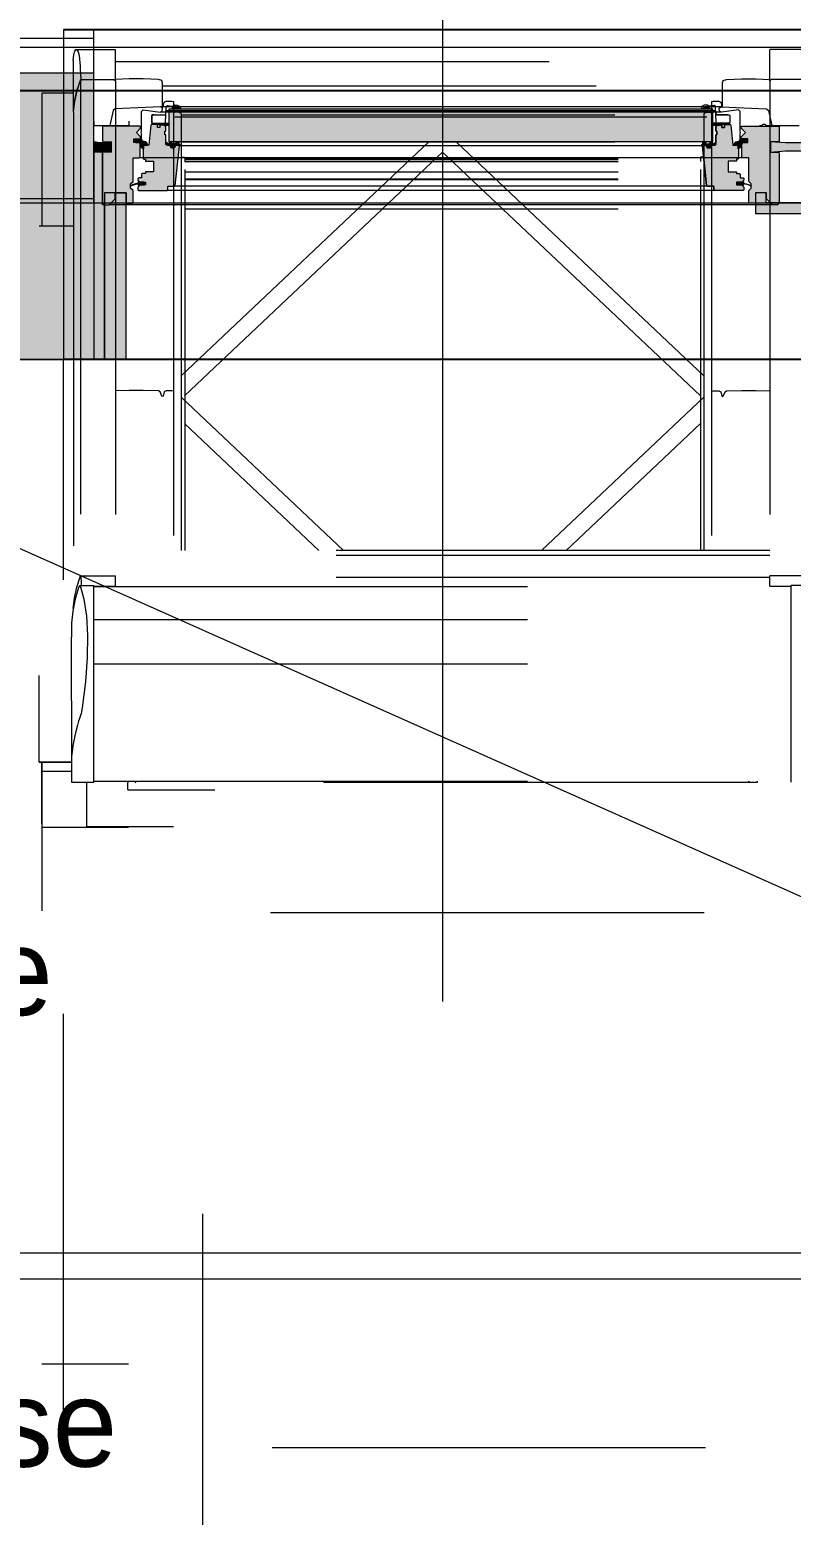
# Model space of a CAD drawing. Header units: metres. Extents: x -3 to 171, y -23 to 41.
# Drawn here: x 1.036 to 1.914, y -1.642 to 0.07 of the extents above; entities that cross this region are included whole.
import ezdxf

# ---------------------------------------------------------------- set-up
doc = ezdxf.new("R2010")
doc.units = ezdxf.units.M
doc.header["$MEASUREMENT"] = 0
for name, pattern in [('Achse', [0.004, 0.002, -0.001, 0, -0.001]), ('Baufluchtlinie', [0.013, 0.008, -0.005]), ('Schnittlinie', [0.006, 0.003, -0.0015, 0, -0.0015]), ('UNSICHTBAR', [0.4, 0, -0.4]), ('Untersicht', [0.001, 0.0005, -0.0005])]:
    doc.linetypes.add(name, pattern=pattern)
for name, color, linetype in [('4._1.DG PP STG1_1_000 Achsraster', 7, 'Continuous'), ('4._1.DG PP STG1_1_110 Wand Aussen', 7, 'Continuous'), ('4._1.DG PP STG1_1_165 Fassadengestaltung Bänder', 7, 'Continuous'), ('4._1.DG PP STG1_1_210 Decke', 7, 'Continuous'), ('4._1.DG PP STG1_1_220 Bodenaufbau', 7, 'Continuous'), ('4._1.DG PP STG1_1_310 Dachkonstruktion massiv', 7, 'Continuous'), ('4._1.DG PP STG1_1_325 Dachfenster', 7, 'Continuous'), ('4._1.DG PP STG1_1_510 Möblierung', 7, 'Continuous'), ('4._1.DG PP STG1_1_851 Marker Schnitt', 7, 'Continuous'), ('4._1.DG PP STG1_1_870 Dokumentation allgemein', 7, 'Continuous'), ('4._1.DG PP STG1_1_950 Polierplan Bemaßung', 7, 'Continuous'), ('4._1.DG PP STG1_1_Neubau_840 Baulinien', 7, 'Continuous')]:
    doc.layers.add(name, color=color, linetype=linetype)
doc.styles.add('ERSTELLTER_STIL_2', font='')
doc.styles.get('ERSTELLTER_STIL_2').set_extended_font_data('Eurostile')
doc.linetypes.add('Grenze Grundstück', pattern='A,0,[1,415_260415_PP_VA_1_7 1 DG1.Shx,S=0.00031746,R=0,X=0,Y=0],-0.04,0', length=0.04)

msp = doc.modelspace()

# ---------------------------------------------------------------- hatches: boundary and pattern name
at = {"layer": '4._1.DG PP STG1_1_110 Wand Aussen', "linetype": 'Continuous', "lineweight": 13, "true_color": 0xff6400}
for points in [[(1.0749, 0.02), (0.1249, 0.02), (0.125, 0), (1.0749, 0)], [(0.125, 0), (0.1253, -0.0832), (0.1595, -0.125), (1.0749, -0.125), (1.0749, 0)]]:
    msp.add_hatch(color=30, dxfattribs=at).paths.add_polyline_path(points)
at = {"layer": '4._1.DG PP STG1_1_110 Wand Aussen', "linetype": 'Continuous', "lineweight": 0, "true_color": 0x373737}
msp.add_hatch(color=250, dxfattribs=at).paths.add_polyline_path([(0.1595, -0.125), (0.1636, -0.13), (1.0749, -0.13), (1.0749, -0.125)])
at = {"layer": '4._1.DG PP STG1_1_110 Wand Aussen', "linetype": 'Continuous', "lineweight": 13, "true_color": 0x3f7f02}
msp.add_hatch(color=76, dxfattribs=at).paths.add_polyline_path([(0.3105, -0.13), (0.3111, -0.31), (1.0749, -0.31), (1.0749, -0.13)])
at = {"layer": '4._1.DG PP STG1_1_325 Dachfenster', "linetype": 'Continuous', "lineweight": 13, "true_color": 0xff6400}
for points in [[(1.0749, 0.02), (1.0749, 0), (1.11, 0), (1.11, 0.02)], [(1.0749, 0), (1.0749, -0.125), (1.11, -0.125), (1.11, 0)]]:
    msp.add_hatch(color=30, dxfattribs=at).paths.add_polyline_path(points)
at = {"layer": '4._1.DG PP STG1_1_325 Dachfenster', "linetype": 'Continuous', "lineweight": 13}
msp.add_hatch(color=4, dxfattribs=at).paths.add_polyline_path([(1.8233, -0.0592), (1.8233, -0.0212), (1.1967, -0.0212), (1.1967, -0.0592)])
at = {"layer": '4._1.DG PP STG1_1_325 Dachfenster', "linetype": 'Continuous', "lineweight": 0, "true_color": 0xfed4e5}
for points in [[(1.2056, -0.0193), (1.2047, -0.0182), (1.203, -0.0177), (1.2012, -0.0182), (1.2003, -0.0193), (1.2002, -0.0212), (1.2058, -0.0212)], [(1.8144, -0.0193), (1.8142, -0.0212), (1.8198, -0.0212), (1.8197, -0.0193), (1.8188, -0.0182), (1.817, -0.0177), (1.8153, -0.0182)], [(1.11, -0.0711), (1.1167, -0.0698), (1.1233, -0.0698), (1.13, -0.0711), (1.13, -0.0591), (1.1233, -0.0604), (1.1167, -0.0604), (1.11, -0.0591)], [(1.1719, -0.0631), (1.1714, -0.0609), (1.1699, -0.0593), (1.1678, -0.0587), (1.1661, -0.0584), (1.1655, -0.0579), (1.1655, -0.0568), (1.1572, -0.0568), (1.1567, -0.0576), (1.1582, -0.0602), (1.1622, -0.0602), (1.1631, -0.0611), (1.1631, -0.0618), (1.1638, -0.0643), (1.1652, -0.0663), (1.1671, -0.0673), (1.1673, -0.0639), (1.1682, -0.0631)], [(1.1938, -0.0601), (1.1933, -0.0602), (1.195, -0.0629), (1.1981, -0.0631), (1.1981, -0.0641), (1.1993, -0.0661), (1.2024, -0.0661), (1.2036, -0.0641), (1.2036, -0.0631), (1.2073, -0.0631), (1.209, -0.0634), (1.2093, -0.063), (1.2093, -0.0624), (1.208, -0.0621), (1.2078, -0.0612), (1.2081, -0.0605), (1.2082, -0.0597), (1.2081, -0.0592), (1.2047, -0.0591), (1.2045, -0.06), (1.2046, -0.0605), (1.2048, -0.061), (1.2004, -0.0614), (1.1992, -0.0591), (1.1986, -0.0609), (1.1974, -0.0591), (1.1959, -0.062)], [(1.8262, -0.0601), (1.8246, -0.062), (1.8226, -0.0591), (1.8218, -0.0609), (1.8208, -0.0591), (1.8199, -0.0613), (1.8154, -0.0614), (1.8154, -0.0605), (1.8155, -0.06), (1.8155, -0.0592), (1.812, -0.0591), (1.8118, -0.0597), (1.8119, -0.0605), (1.8122, -0.0612), (1.8122, -0.062), (1.8108, -0.0623), (1.8107, -0.063), (1.811, -0.0634), (1.8127, -0.0631), (1.8164, -0.0631), (1.8164, -0.0641), (1.8176, -0.0661), (1.8207, -0.0661), (1.8219, -0.0641), (1.8219, -0.0631), (1.8247, -0.0631), (1.8267, -0.0604)], [(1.8481, -0.0631), (1.8518, -0.0631), (1.8527, -0.0639), (1.8529, -0.0673), (1.8548, -0.0663), (1.8562, -0.0643), (1.8569, -0.0618), (1.8569, -0.0611), (1.8578, -0.0602), (1.8618, -0.0602), (1.8633, -0.0576), (1.8628, -0.0568), (1.8545, -0.0568), (1.8545, -0.0579), (1.8539, -0.0584), (1.8522, -0.0587), (1.8501, -0.0593), (1.8486, -0.0609)], [(1.89, -0.0711), (1.9075, -0.0698), (1.925, -0.0698), (1.925, -0.0604), (1.9075, -0.0604), (1.89, -0.0591)], [(1.1622, -0.1089), (1.1685, -0.1089), (1.1689, -0.1081), (1.1676, -0.1057), (1.1622, -0.1057), (1.1622, -0.1051), (1.1611, -0.1053), (1.1611, -0.1069), (1.1581, -0.1075), (1.1544, -0.1087), (1.1523, -0.11), (1.1523, -0.1105), (1.1546, -0.1093), (1.1582, -0.1082), (1.1611, -0.1077), (1.1611, -0.1093), (1.1622, -0.1095)], [(1.8578, -0.1089), (1.8578, -0.1095), (1.8589, -0.1093), (1.8589, -0.1077), (1.8618, -0.1082), (1.8654, -0.1093), (1.8674, -0.1104), (1.8679, -0.1103), (1.8656, -0.1087), (1.8619, -0.1075), (1.8589, -0.1069), (1.8589, -0.1053), (1.8578, -0.1051), (1.8578, -0.1057), (1.8524, -0.1057), (1.8511, -0.1081), (1.8515, -0.1089)]]:
    msp.add_hatch(color=254, dxfattribs=at).paths.add_polyline_path(points)
at = {"layer": '4._1.DG PP STG1_1_325 Dachfenster', "linetype": 'Continuous', "lineweight": 0, "true_color": 0xe7d9c5}
for points in [[(1.12, -0.0582), (1.1209, -0.0591), (1.13, -0.0591), (1.13, -0.0711), (1.1209, -0.0711), (1.12, -0.072), (1.12, -0.13), (1.122, -0.132), (1.1276, -0.132), (1.1346, -0.125), (1.1346, -0.118), (1.1471, -0.118), (1.1471, -0.13), (1.1542, -0.13), (1.1551, -0.1291), (1.1551, -0.1153), (1.1521, -0.1127), (1.1521, -0.1075), (1.1551, -0.1049), (1.1551, -0.0776), (1.1622, -0.0776), (1.1631, -0.0767), (1.1631, -0.0611), (1.1622, -0.0602), (1.1561, -0.0602), (1.1561, -0.0559), (1.1629, -0.0559), (1.1638, -0.055), (1.1638, -0.0534), (1.1589, -0.0485), (1.1638, -0.0436), (1.1638, -0.0419), (1.1629, -0.041), (1.1209, -0.041), (1.12, -0.0419)], [(1.1609, -0.1111), (1.1607, -0.1116), (1.1607, -0.1144), (1.1616, -0.1153), (1.1942, -0.1153), (1.1951, -0.1144), (1.1951, -0.1109), (1.1957, -0.1103), (1.2029, -0.1103), (1.2038, -0.1095), (1.2085, -0.0644), (1.2073, -0.0631), (1.2036, -0.0631), (1.2036, -0.0641), (1.2024, -0.0661), (1.1993, -0.0661), (1.1981, -0.0641), (1.1981, -0.0631), (1.1937, -0.0631), (1.1928, -0.0622), (1.1928, -0.0511), (1.1918, -0.0511), (1.1918, -0.0471), (1.1928, -0.0471), (1.1928, -0.0421), (1.1918, -0.0401), (1.1861, -0.0401), (1.1861, -0.0426), (1.1831, -0.0426), (1.1831, -0.0391), (1.1763, -0.0391), (1.1755, -0.0399), (1.1734, -0.0631), (1.1682, -0.0631), (1.1673, -0.0639), (1.1668, -0.0708), (1.1668, -0.0785), (1.1677, -0.0794), (1.1693, -0.0794), (1.1693, -0.0815), (1.1787, -0.0815), (1.1787, -0.0938), (1.1693, -0.0938), (1.1693, -0.0959), (1.1657, -0.0959), (1.1648, -0.0967), (1.1648, -0.1009), (1.1616, -0.1009), (1.1607, -0.1018), (1.1607, -0.1033), (1.1622, -0.1048), (1.1622, -0.1057), (1.1693, -0.1057), (1.1693, -0.1089), (1.1622, -0.1089), (1.1622, -0.1098)], [(1.8591, -0.1111), (1.8578, -0.1098), (1.8578, -0.1089), (1.8507, -0.1089), (1.8507, -0.1057), (1.8578, -0.1057), (1.8578, -0.1048), (1.8593, -0.1033), (1.8593, -0.1018), (1.8584, -0.1009), (1.8552, -0.1009), (1.8552, -0.0967), (1.8543, -0.0959), (1.8507, -0.0959), (1.8507, -0.0938), (1.8413, -0.0938), (1.8413, -0.0815), (1.8507, -0.0815), (1.8507, -0.0794), (1.8523, -0.0794), (1.8532, -0.0785), (1.8532, -0.0708), (1.8527, -0.0639), (1.8518, -0.0631), (1.8466, -0.0631), (1.8445, -0.0399), (1.8437, -0.0391), (1.8369, -0.0391), (1.8369, -0.0426), (1.8339, -0.0426), (1.8339, -0.0401), (1.8282, -0.0401), (1.8272, -0.0421), (1.8272, -0.0471), (1.8282, -0.0471), (1.8282, -0.0511), (1.8272, -0.0511), (1.8272, -0.0622), (1.8263, -0.0631), (1.8219, -0.0631), (1.8219, -0.0641), (1.8207, -0.0661), (1.8176, -0.0661), (1.8164, -0.0641), (1.8164, -0.0631), (1.8127, -0.0631), (1.8115, -0.0644), (1.8162, -0.1095), (1.8171, -0.1103), (1.8243, -0.1103), (1.8249, -0.1109), (1.8249, -0.1144), (1.8258, -0.1153), (1.8584, -0.1153), (1.8593, -0.1144), (1.8593, -0.1116)], [(1.9, -0.0582), (1.9, -0.0419), (1.8991, -0.041), (1.8571, -0.041), (1.8562, -0.0419), (1.8562, -0.0436), (1.8611, -0.0485), (1.8562, -0.0534), (1.8562, -0.055), (1.8571, -0.0559), (1.8639, -0.0559), (1.8639, -0.0602), (1.8578, -0.0602), (1.8569, -0.0611), (1.8569, -0.0767), (1.8578, -0.0776), (1.8649, -0.0776), (1.8649, -0.1049), (1.8679, -0.1075), (1.8679, -0.1127), (1.8649, -0.1153), (1.8649, -0.1291), (1.8658, -0.13), (1.8729, -0.13), (1.8729, -0.118), (1.8854, -0.118), (1.8854, -0.125), (1.8924, -0.132), (1.898, -0.132), (1.9, -0.13), (1.9, -0.072), (1.8991, -0.0711), (1.89, -0.0711), (1.89, -0.0591), (1.8991, -0.0591)]]:
    msp.add_hatch(color=254, dxfattribs=at).paths.add_polyline_path(points)
at = {"layer": '4._1.DG PP STG1_1_325 Dachfenster', "linetype": 'Continuous', "lineweight": 13, "true_color": 0xffaa00}
msp.add_hatch(color=40, dxfattribs=at).paths.add_polyline_path([(1.1221, -0.132), (1.12, -0.132), (1.12, -0.0711), (1.11, -0.0711), (1.11, -0.31), (1.1221, -0.31), (1.1221, -0.23)])
at = {"layer": '4._1.DG PP STG1_1_325 Dachfenster', "linetype": 'Continuous', "lineweight": 0, "true_color": 0xfde9f1}
for points in [[(1.1471, -0.118), (1.1221, -0.118), (1.1221, -0.23), (1.1221, -0.31), (1.1471, -0.31), (1.1471, -0.23)], [(1.8727, -0.1179), (1.8727, -0.142), (1.9773, -0.142), (1.9773, -0.1179), (1.9648, -0.1179), (1.9648, -0.1295), (1.8852, -0.1295), (1.8852, -0.1179)]]:
    msp.add_hatch(color=7, dxfattribs=at).paths.add_polyline_path(points)
at = {"layer": '4._1.DG PP STG1_1_325 Dachfenster', "linetype": 'Continuous', "lineweight": 0, "true_color": 0x373737}
msp.add_hatch(color=250, dxfattribs=at).paths.add_polyline_path([(1.0749, -0.125), (1.0749, -0.13), (1.11, -0.13), (1.11, -0.125)])
at = {"layer": '4._1.DG PP STG1_1_325 Dachfenster', "linetype": 'Continuous', "lineweight": 13, "true_color": 0x3f7f02}
msp.add_hatch(color=76, dxfattribs=at).paths.add_polyline_path([(1.0749, -0.13), (1.0749, -0.31), (1.11, -0.31), (1.11, -0.13)])

# ---------------------------------------------------------------- linework, layer by layer
at = {"layer": '4._1.DG PP STG1_1_000 Achsraster', "color": 5, "linetype": 'Achse', "lineweight": 0, "ltscale": 1000}
msp.add_line((-1.5, 0), (21, 0), dxfattribs=at)
at = {"layer": '4._1.DG PP STG1_1_110 Wand Aussen', "color": 7, "linetype": 'Continuous', "lineweight": 13, "ltscale": 1000}
for p, q in [((1.0749, 0.07), (1.0749, 0.06)), ((1.0749, 0.07), (1.0749, 0.06)), ((1.0749, 0.06), (0.1248, 0.06)), ((1.0749, 0.06), (1.0749, 0.02)), ((1.0749, 0.06), (1.0749, 0.02)), ((1.0749, 0.02), (0.1249, 0.02)), ((1.0749, 0.02), (1.0749, 0)), ((1.0749, 0.02), (1.0749, 0)), ((1.0749, 0), (1.0749, -0.125)), ((1.0749, 0), (1.0749, -0.125)), ((1.0749, -0.125), (0.1595, -0.125)), ((1.0749, -0.125), (1.0749, -0.13)), ((1.0749, -0.125), (1.0749, -0.13))]:
    msp.add_line(p, q, dxfattribs=at)
at = {"layer": '4._1.DG PP STG1_1_110 Wand Aussen', "color": 7, "linetype": 'Continuous', "lineweight": 25, "ltscale": 1000}
for p, q in [((2.7789, 0.07), (1.0749, 0.07)), ((2.7789, -0.31), (1.0749, -0.31))]:
    msp.add_line(p, q, dxfattribs=at)
at = {"layer": '4._1.DG PP STG1_1_110 Wand Aussen', "color": 1, "linetype": 'Baufluchtlinie', "lineweight": 0, "ltscale": 1000}
msp.add_line((1.0749, 0), (0.125, 0), dxfattribs=at)
at = {"layer": '4._1.DG PP STG1_1_110 Wand Aussen', "color": 7, "linetype": 'Continuous', "lineweight": 18, "ltscale": 1000}
for q in [(0.3105, -0.13), (1.0749, -0.31), (1.0749, -0.31)]:
    msp.add_line((1.0749, -0.13), q, dxfattribs=at)
at = {"layer": '4._1.DG PP STG1_1_110 Wand Aussen', "color": 7, "linetype": 'Continuous', "lineweight": 18, "ltscale": 1000, "flags": 128}
msp.add_lwpolyline([(0.3111, -0.31), (1.0749, -0.31)], dxfattribs=at)
at = {"layer": '4._1.DG PP STG1_1_165 Fassadengestaltung Bänder', "color": 7, "linetype": 'Continuous', "lineweight": 18, "ltscale": 1000, "flags": 128}
for points in [[(0.4606, 0.05), (2.955, 0.05)], [(3.005, 0), (0, 0)]]:
    msp.add_lwpolyline(points, dxfattribs=at)
at = {"layer": '4._1.DG PP STG1_1_210 Decke', "color": 255, "linetype": 'Continuous', "lineweight": 13, "ltscale": 1000, "flags": 128}
msp.add_lwpolyline([(3.625, -0.13), (0.1305, -0.13), (0.1845, -14.87), (5.505, -14.87), (5.505, -15.84), (13.475, -15.84), (13.475, -14.87), (18.8055, -14.87), (18.8546, -0.13), (15.325, -0.13), (15.325, -0.53), (12.525, -0.53), (12.525, -0.13), (6.455, -0.13), (6.455, -0.53), (3.625, -0.53)], close=True, dxfattribs=at)
at = {"layer": '4._1.DG PP STG1_1_220 Bodenaufbau', "color": 7, "linetype": 'Continuous', "lineweight": 13, "ltscale": 1000, "true_color": 0xf4f4f4, "flags": 128}
msp.add_lwpolyline([(0.3111, -0.31), (0.3639, -14.69), (18.6261, -14.69), (18.674, -0.31), (15.505, -0.31), (15.505, -0.71), (12.345, -0.71), (12.345, -0.31), (6.635, -0.31), (6.635, -0.71), (3.445, -0.71), (3.445, -0.31)], close=True, dxfattribs=at)
at = {"layer": '4._1.DG PP STG1_1_310 Dachkonstruktion massiv', "color": 8, "linetype": 'Untersicht', "lineweight": 13, "ltscale": 1000}
for p, q in [((1.0749, -1.5643), (1.0749, -0.31)), ((0.3134, -0.9478), (3.625, -0.9478))]:
    msp.add_line(p, q, dxfattribs=at)
at = {"layer": '4._1.DG PP STG1_1_310 Dachkonstruktion massiv', "color": 8, "linetype": 'Continuous', "lineweight": 13, "ltscale": 1000, "flags": 128}
msp.add_lwpolyline([(1.11, -0.31), (2.74, -0.31)], dxfattribs=at)
at = {"layer": '4._1.DG PP STG1_1_310 Dachkonstruktion massiv', "color": 8, "linetype": 'Untersicht', "lineweight": 13, "ltscale": 1000, "flags": 128}
msp.add_lwpolyline([(0.3153, -1.5643), (6.635, -1.5643), (6.635, -0.71)], dxfattribs=at)
at = {"layer": '4._1.DG PP STG1_1_325 Dachfenster', "color": 7, "linetype": 'Continuous', "lineweight": 13, "ltscale": 1000}
for p, q in [((1.5119, 0.8803), (1.5119, -1.0503)), ((1.11, 0.06), (1.0749, 0.06)), ((1.11, 0.02), (1.0749, 0.02)), ((1.2001, -0.0183), (1.2034, -0.0167)), ((1.2034, -0.0167), (1.2065, -0.0168)), ((1.2065, -0.0168), (1.2093, -0.0184)), ((1.8135, -0.0168), (1.8107, -0.0184)), ((1.8166, -0.0167), (1.8135, -0.0168)), ((1.8199, -0.0183), (1.8166, -0.0167)), ((1.1323, -0.0231), (1.1285, -0.0403)), ((1.1344, -0.0213), (1.1323, -0.0231)), ((1.1866, -0.019), (1.1344, -0.0213)), ((1.1648, -0.0241), (1.1669, -0.0224)), ((1.1648, -0.0468), (1.1648, -0.0241)), ((1.1669, -0.0224), (1.1863, -0.0251)), ((1.1771, -0.0283), (1.1767, -0.0287)), ((1.1767, -0.0287), (1.1767, -0.0373)), ((1.1795, -0.0283), (1.1771, -0.0283)), ((1.1863, -0.0251), (1.1888, -0.024)), ((1.189, -0.0203), (1.1866, -0.019)), ((1.1888, -0.024), (1.189, -0.0203)), ((1.1924, -0.0373), (1.1932, -0.0187)), ((1.1932, -0.0187), (1.1948, -0.0175)), ((1.1948, -0.0175), (1.1997, -0.0183)), ((1.1997, -0.0183), (1.2001, -0.0183)), ((1.2076, -0.0206), (1.2058, -0.0194)), ((1.209, -0.0207), (1.2076, -0.0206)), ((1.2098, -0.0196), (1.209, -0.0207)), ((1.2093, -0.0184), (1.2098, -0.0196)), ((1.8107, -0.0184), (1.8102, -0.0196)), ((1.8102, -0.0196), (1.811, -0.0207)), ((1.811, -0.0207), (1.8124, -0.0206)), ((1.8124, -0.0206), (1.8142, -0.0194)), ((1.8203, -0.0183), (1.8199, -0.0183)), ((1.8252, -0.0175), (1.8203, -0.0183)), ((1.8268, -0.0187), (1.8252, -0.0175)), ((1.8276, -0.0373), (1.8268, -0.0187)), ((1.831, -0.0203), (1.8334, -0.019)), ((1.8312, -0.024), (1.831, -0.0203)), ((1.8337, -0.0251), (1.8312, -0.024)), ((1.8334, -0.019), (1.8856, -0.0213)), ((1.8531, -0.0224), (1.8337, -0.0251)), ((1.8405, -0.0283), (1.8429, -0.0283)), ((1.8429, -0.0283), (1.8433, -0.0287)), ((1.8433, -0.0287), (1.8433, -0.0373)), ((1.8552, -0.0241), (1.8531, -0.0224)), ((1.8552, -0.0468), (1.8552, -0.0241)), ((1.8856, -0.0213), (1.8877, -0.0231)), ((1.8877, -0.0231), (1.8915, -0.0403)), ((1.11, -0.0354), (1.11, -0.0399)), ((1.11, -0.0399), (1.1104, -0.0403)), ((1.1104, -0.0403), (1.1502, -0.0403)), ((1.1502, -0.0403), (1.1507, -0.0399)), ((1.1507, -0.0399), (1.1507, -0.0354)), ((1.1645, -0.0485), (1.1648, -0.0468)), ((1.1648, -0.0502), (1.1645, -0.0485)), ((1.1648, -0.0557), (1.1648, -0.0502)), ((1.1767, -0.0373), (1.1773, -0.0379)), ((1.1773, -0.0379), (1.1917, -0.0379)), ((1.1917, -0.0379), (1.1924, -0.0373)), ((1.8283, -0.0379), (1.8276, -0.0373)), ((1.8427, -0.0379), (1.8283, -0.0379)), ((1.8433, -0.0373), (1.8427, -0.0379)), ((1.8555, -0.0485), (1.8552, -0.0468)), ((1.8552, -0.0502), (1.8555, -0.0485)), ((1.8552, -0.0557), (1.8552, -0.0502)), ((1.8775, -0.0403), (1.8799, -0.0403)), ((1.8799, -0.0403), (1.8815, -0.0389)), ((1.8815, -0.0389), (1.8837, -0.0389)), ((1.8837, -0.0389), (1.8853, -0.0403)), ((1.8853, -0.0403), (1.9232, -0.0403)), ((1.1588, -0.0568), (1.1636, -0.0568)), ((1.1636, -0.0568), (1.1648, -0.0557)), ((1.8564, -0.0568), (1.8552, -0.0557)), ((1.8612, -0.0568), (1.8564, -0.0568)), ((1.11, -0.125), (1.0749, -0.125))]:
    msp.add_line(p, q, dxfattribs=at)
at = {"layer": '4._1.DG PP STG1_1_325 Dachfenster', "color": 7, "linetype": 'Continuous', "lineweight": 18, "ltscale": 1000}
for p, q in [((1.11, -0.13), (1.11, 0.07)), ((1.1795, -0.0283), (1.1927, -0.0283)), ((1.8337, -0.0251), (1.1863, -0.0251)), ((1.8334, -0.019), (1.1866, -0.019)), ((1.1971, -0.023), (1.8229, -0.023)), ((1.8166, -0.0309), (1.2034, -0.0309)), ((1.8405, -0.0283), (1.8273, -0.0283)), ((1.1831, -0.0391), (1.1967, -0.0391)), ((1.1917, -0.0379), (1.1967, -0.0379)), ((1.1918, -0.0401), (1.1967, -0.0401)), ((1.8283, -0.0379), (1.8233, -0.0379)), ((1.8369, -0.0391), (1.8233, -0.0391)), ((1.8233, -0.0401), (1.8282, -0.0401)), ((1.209, -0.0634), (1.811, -0.0634)), ((1.9075, -0.0604), (1.89, -0.0591)), ((1.89, -0.0591), (1.89, -0.0711)), ((1.925, -0.0604), (1.9075, -0.0604)), ((1.8578, -0.0776), (1.1622, -0.0776)), ((1.89, -0.0711), (1.9075, -0.0698)), ((1.9075, -0.0698), (1.925, -0.0698)), ((1.8258, -0.1153), (1.1942, -0.1153)), ((1.8171, -0.1103), (1.2029, -0.1103)), ((1.11, -0.13), (1.0749, -0.13)), ((1.11, -0.13), (1.11, -0.31)), ((1.8924, -0.132), (1.1276, -0.132)), ((1.8658, -0.13), (1.1542, -0.13)), ((1.11, -0.31), (1.1471, -0.31))]:
    msp.add_line(p, q, dxfattribs=at)
at = {"layer": '4._1.DG PP STG1_1_325 Dachfenster', "color": 1, "linetype": 'Baufluchtlinie', "lineweight": 0, "ltscale": 1000}
msp.add_line((1.11, 0), (1.0749, 0), dxfattribs=at)
at = {"layer": '4._1.DG PP STG1_1_325 Dachfenster', "color": 253, "linetype": 'Untersicht', "lineweight": 13, "ltscale": 1000, "true_color": 0x9f9f9f, "flags": 128}
for points in [[(1.0862, 0.0346), (1.0869, 0.041), (1.0875, 0.0442), (1.0878, 0.0453), (1.0892, 0.0472), (1.0902, 0.0469), (1.0919, 0.0445), (1.0928, 0.0403), (1.094, 0.0278), (1.0942, 0.0246), (1.0947, 0.013)], [(1.0862, 0.0346), (1.0862, -0.0249)], [(1.0892, 0.0472), (1.1347, 0.0472)], [(1.1347, 0.013), (1.1347, 0.0278), (1.1347, 0.0403), (1.1347, 0.0445), (1.1347, 0.0468)], [(1.9647, 0.0472), (1.9192, 0.0472), (1.8891, 0.0472)], [(1.8891, 0.013), (1.8891, 0.0278), (1.8891, 0.0403), (1.8891, 0.0445), (1.8891, 0.0468)], [(1.1347, 0.0334), (1.8891, 0.0334)], [(1.0946, 0.0126), (1.0942, 0.0115), (1.0902, -0.0004), (1.0875, -0.0126), (1.0862, -0.0249)], [(1.0864, -0.0249), (1.0877, -0.0126), (1.0904, -0.0004), (1.0944, 0.0115)], [(1.0944, 0.0115), (1.0962, 0.0125)], [(1.0944, 0.0115), (1.0944, -0.5602)], [(1.0962, 0.0125), (1.133, 0.0125)], [(1.133, 0.0125), (1.1347, 0.0112)], [(1.1882, 0.0116), (1.1844, 0.0126), (1.1668, 0.0132), (1.1506, 0.0132), (1.1347, 0.0127)], [(1.1347, 0.0112), (1.1347, 0.0126)], [(1.1347, 0.0112), (1.1347, -0.5594)], [(1.1892, 0.0088), (1.1882, 0.0116)], [(1.1892, -0.0191), (1.1892, 0.0088)], [(1.1892, 0.0052), (1.8346, 0.0052)], [(1.8346, 0.0088), (1.8356, 0.0116)], [(1.8346, -0.0191), (1.8346, 0.0088)], [(1.8356, 0.0116), (1.8394, 0.0126), (1.857, 0.0132), (1.8732, 0.0132), (1.8891, 0.0127)], [(1.8891, 0.0112), (1.8891, 0.0126)], [(1.8908, 0.0125), (1.8891, 0.0112)], [(1.8891, 0.0112), (1.8891, -0.5594)], [(1.963, 0.0125), (1.9262, 0.0125), (1.8908, 0.0125)], [(1.05, -0.003), (1.05, -0.1561)], [(1.0862, -0.003), (1.05, -0.003)], [(1.1898, -0.0189), (1.1911, -0.0137)], [(1.1911, -0.0137), (1.1932, -0.0124)], [(1.1932, -0.0124), (1.1998, -0.0124), (1.2017, -0.0129)], [(1.2017, -0.0129), (1.2017, -0.3466), (1.2017, -0.5302)], [(1.8221, -0.0129), (1.824, -0.0124), (1.8306, -0.0124)], [(1.8221, -0.0129), (1.8221, -0.3466), (1.8221, -0.5302)], [(1.8306, -0.0124), (1.8327, -0.0137)], [(1.8327, -0.0137), (1.834, -0.0189)], [(1.0864, -0.0249), (1.0864, -0.5952)], [(1.1883, -0.019), (1.189, -0.0191)], [(1.189, -0.0191), (1.1898, -0.0189)], [(1.2041, -0.0251), (1.2017, -0.0259)], [(1.2072, -0.0252), (1.2041, -0.0251)], [(1.21, -0.0263), (1.2072, -0.0252)], [(1.2105, -0.0271), (1.21, -0.0263)], [(1.2104, -0.0283), (1.8134, -0.0283)], [(1.2104, -0.0285), (1.2104, -0.0391), (1.2104, -0.0434), (1.2104, -0.0484), (1.2104, -0.0493), (1.2104, -0.0501)], [(1.2105, -0.0271), (1.2105, -0.0283)], [(1.8133, -0.0271), (1.8138, -0.0263)], [(1.8133, -0.0271), (1.8133, -0.0283)], [(1.8134, -0.0501), (1.8134, -0.0493), (1.8134, -0.0484), (1.8134, -0.0434), (1.8134, -0.0391), (1.8134, -0.0285)], [(1.8138, -0.0263), (1.8166, -0.0252)], [(1.8166, -0.0252), (1.8197, -0.0251)], [(1.8197, -0.0251), (1.8221, -0.0259)], [(1.834, -0.0189), (1.8348, -0.0191)], [(1.8348, -0.0191), (1.8355, -0.019)], [(1.2105, -0.0504), (1.2105, -0.5302)], [(1.8133, -0.0504), (1.8133, -0.5302)], [(1.2105, -0.059), (1.8133, -0.059)], [(1.496, -0.0591), (1.2105, -0.3288)], [(1.2105, -0.0591), (1.8133, -0.0591)], [(1.5277, -0.0591), (1.8133, -0.3288)], [(1.2105, -0.0768), (1.2144, -0.0768)], [(1.5119, -0.071), (1.5004, -0.0818), (1.4907, -0.091), (1.2144, -0.3519)], [(1.2144, -0.0818), (1.8093, -0.0818)], [(1.2146, -0.0771), (1.2146, -0.0818)], [(1.2146, -0.0779), (1.8092, -0.0779)], [(1.2146, -0.0796), (1.8092, -0.0796)], [(1.5119, -0.071), (1.5233, -0.0818), (1.533, -0.091), (1.8093, -0.3519)], [(1.8092, -0.0771), (1.8092, -0.0818)], [(1.8133, -0.0768), (1.8094, -0.0768)], [(1.2146, -0.0913), (1.2146, -0.5302)], [(1.2146, -0.0938), (1.8092, -0.0938)], [(1.2146, -0.1019), (1.8092, -0.1019)], [(1.2146, -0.1027), (1.8092, -0.1027)], [(1.8092, -0.0913), (1.8092, -0.5302)], [(1.2146, -0.1365), (1.8092, -0.1365)], [(1.1844, -0.3464), (1.1668, -0.3458), (1.1506, -0.3458), (1.1347, -0.3463)], [(1.1862, -0.3475), (1.1844, -0.3464)], [(1.1882, -0.3526), (1.1862, -0.3475)], [(1.189, -0.3528), (1.1882, -0.3526)], [(1.1898, -0.3525), (1.189, -0.3528)], [(1.1911, -0.3474), (1.1898, -0.3525)], [(1.1932, -0.3461), (1.1911, -0.3474)], [(1.2017, -0.3466), (1.1998, -0.3461), (1.1932, -0.3461)], [(1.3976, -0.5302), (1.2105, -0.3535)], [(1.6261, -0.5302), (1.8133, -0.3535)], [(1.8221, -0.3466), (1.824, -0.3461), (1.8306, -0.3461)], [(1.8306, -0.3461), (1.8327, -0.3474)], [(1.8327, -0.3474), (1.834, -0.3525)], [(1.834, -0.3525), (1.8348, -0.3528)], [(1.8348, -0.3528), (1.8356, -0.3526)], [(1.8356, -0.3526), (1.8376, -0.3475)], [(1.8376, -0.3475), (1.8394, -0.3464)], [(1.8394, -0.3464), (1.857, -0.3458), (1.8732, -0.3458), (1.8891, -0.3463)], [(1.3691, -0.5302), (1.2144, -0.3841)], [(1.6546, -0.5302), (1.8093, -0.3841)], [(1.8891, -0.5302), (1.1347, -0.5302)], [(1.8891, -0.5361), (1.1347, -0.5361)], [(1.0862, -0.597), (1.0875, -0.5848), (1.0902, -0.5726), (1.0942, -0.5607), (1.0946, -0.5595)], [(1.0947, -0.5594), (1.0951, -0.5686), (1.0951, -0.5706)], [(1.0947, -0.5594), (1.1347, -0.5594)], [(1.1347, -0.5715), (1.1347, -0.5686), (1.1347, -0.5594)], [(1.8891, -0.5616), (1.1347, -0.5616)], [(1.8891, -0.5715), (1.8891, -0.5686), (1.8891, -0.5594)], [(1.9647, -0.5594), (1.9247, -0.5594), (1.8891, -0.5594)], [(1.094, -0.5706), (1.0985, -0.5866), (1.1014, -0.606), (1.1027, -0.6285), (1.1022, -0.6538), (1.1002, -0.6817), (1.0964, -0.7118), (1.0951, -0.7184), (1.093, -0.7253), (1.0923, -0.7272), (1.0911, -0.7318), (1.0882, -0.7422), (1.0875, -0.746), (1.0856, -0.7556), (1.0852, -0.7591), (1.0843, -0.7678), (1.0843, -0.7709), (1.0842, -0.7813), (1.0842, -0.79), (1.0842, -0.7974)], [(1.0934, -0.5709), (1.0923, -0.5731), (1.0882, -0.5866), (1.0856, -0.6002), (1.0843, -0.6141), (1.0843, -0.6154)], [(1.0934, -0.5709), (1.094, -0.5706)], [(1.094, -0.5706), (1.1099, -0.5706)], [(1.1099, -0.7974), (1.1099, -0.79), (1.1099, -0.7813), (1.1099, -0.7709), (1.1099, -0.7591), (1.1099, -0.746), (1.1099, -0.7318), (1.1099, -0.7253), (1.1099, -0.7184), (1.1099, -0.7118), (1.1099, -0.6817), (1.1099, -0.6538), (1.1099, -0.6285), (1.1099, -0.606), (1.1099, -0.5866), (1.1099, -0.5706)], [(1.1099, -0.5715), (1.1347, -0.5715)], [(1.1099, -0.5718), (1.9139, -0.5718)], [(1.8891, -0.5715), (1.9139, -0.5715)], [(1.9139, -0.7974), (1.9139, -0.79), (1.9139, -0.7813), (1.9139, -0.7709), (1.9139, -0.7591), (1.9139, -0.746), (1.9139, -0.7318), (1.9139, -0.7253), (1.9139, -0.7184), (1.9139, -0.7118), (1.9139, -0.6817), (1.9139, -0.6538), (1.9139, -0.6285), (1.9139, -0.606), (1.9139, -0.5866), (1.9139, -0.5706)], [(1.9399, -0.5706), (1.924, -0.5706), (1.9139, -0.5706)], [(1.0843, -0.6154), (1.0843, -0.6301)], [(1.1099, -0.61), (1.9139, -0.61)], [(1.0842, -0.7038), (1.0843, -0.6301)], [(1.1099, -0.6609), (1.9139, -0.6609)], [(1.0842, -0.7038), (1.0842, -0.7953)], [(1.0842, -0.7852), (1.05, -0.7852)], [(1.0842, -0.7953), (1.0842, -0.7974)], [(1.0842, -0.7974), (1.1099, -0.7974)], [(1.1099, -0.7962), (1.9139, -0.7962)], [(1.1492, -0.7962), (1.1492, -0.7977)], [(1.8746, -0.7979), (1.1492, -0.7979)], [(1.1575, -0.7977), (1.1583, -0.7972)], [(1.1583, -0.7972), (1.1585, -0.7962)], [(1.8655, -0.7972), (1.8652, -0.7962)], [(1.8655, -0.7972), (1.8663, -0.7977)], [(1.8746, -0.7962), (1.8746, -0.7977)]]:
    msp.add_lwpolyline(points, dxfattribs=at)
at = {"layer": '4._1.DG PP STG1_1_325 Dachfenster', "color": 7, "linetype": 'Continuous', "lineweight": 18, "ltscale": 1000, "flags": 128}
for points in [[(1.8433, -0.0287), (1.8433, -0.0373), (1.8427, -0.0379), (1.8427, -0.0391), (1.8369, -0.0391), (1.8369, -0.0426), (1.8339, -0.0426), (1.8339, -0.0401), (1.8282, -0.0401), (1.8272, -0.0421), (1.8272, -0.0471), (1.8282, -0.0471), (1.8282, -0.0511), (1.8272, -0.0511), (1.8272, -0.0622), (1.8263, -0.0631), (1.8219, -0.0631), (1.8219, -0.0641), (1.8207, -0.0661), (1.8176, -0.0661), (1.8164, -0.0641), (1.8164, -0.0631), (1.8127, -0.0631), (1.8115, -0.0644), (1.8162, -0.1095), (1.8171, -0.1103), (1.8243, -0.1103), (1.8249, -0.1109), (1.8249, -0.1144), (1.8258, -0.1153), (1.1942, -0.1153), (1.1951, -0.1144), (1.1951, -0.1109), (1.1957, -0.1103), (1.2029, -0.1103), (1.2038, -0.1095), (1.2085, -0.0644), (1.2073, -0.0631), (1.2036, -0.0631), (1.2036, -0.0641), (1.2024, -0.0661), (1.1993, -0.0661), (1.1981, -0.0641), (1.1981, -0.0631), (1.1937, -0.0631), (1.1928, -0.0622), (1.1928, -0.0511), (1.1918, -0.0511), (1.1918, -0.0471), (1.1928, -0.0471), (1.1928, -0.0421), (1.1918, -0.0401), (1.1861, -0.0401), (1.1861, -0.0426), (1.1831, -0.0426), (1.1831, -0.0391), (1.1773, -0.0391), (1.1773, -0.0379), (1.1767, -0.0373), (1.1767, -0.0287), (1.1771, -0.0283), (1.1927, -0.0283), (1.1928, -0.025), (1.1939, -0.023), (1.8261, -0.023), (1.8272, -0.025), (1.8273, -0.0283), (1.8405, -0.0283), (1.8429, -0.0283)], [(1.8233, -0.0592), (1.1967, -0.0592), (1.1967, -0.0212), (1.8233, -0.0212)], [(1.2056, -0.0193), (1.2047, -0.0182), (1.203, -0.0177), (1.2012, -0.0182), (1.2003, -0.0193), (1.2002, -0.0212), (1.2058, -0.0212)], [(1.8144, -0.0193), (1.8153, -0.0182), (1.817, -0.0177), (1.8188, -0.0182), (1.8197, -0.0193), (1.8198, -0.0212), (1.8142, -0.0212)], [(1.11, -0.0711), (1.1167, -0.0698), (1.1233, -0.0698), (1.13, -0.0711), (1.13, -0.0591), (1.1233, -0.0604), (1.1167, -0.0604), (1.11, -0.0591)], [(1.1719, -0.0631), (1.1714, -0.0609), (1.1699, -0.0593), (1.1678, -0.0587), (1.1661, -0.0584), (1.1655, -0.0579), (1.1655, -0.0568), (1.1572, -0.0568), (1.1567, -0.0576), (1.1582, -0.0602), (1.1622, -0.0602), (1.1631, -0.0611), (1.1631, -0.0618), (1.1638, -0.0643), (1.1652, -0.0663), (1.1671, -0.0673), (1.1673, -0.0639), (1.1682, -0.0631)], [(1.1938, -0.0601), (1.1933, -0.0602), (1.195, -0.0629), (1.1981, -0.0631), (1.1981, -0.0641), (1.1993, -0.0661), (1.2024, -0.0661), (1.2036, -0.0641), (1.2036, -0.0631), (1.2073, -0.0631), (1.209, -0.0634), (1.2093, -0.063), (1.2093, -0.0624), (1.208, -0.0621), (1.2078, -0.0612), (1.2081, -0.0605), (1.2082, -0.0597), (1.2081, -0.0592), (1.2047, -0.0591), (1.2045, -0.06), (1.2046, -0.0605), (1.2048, -0.061), (1.2004, -0.0614), (1.1992, -0.0591), (1.1986, -0.0609), (1.1974, -0.0591), (1.1959, -0.062)], [(1.8262, -0.0601), (1.8267, -0.0602), (1.825, -0.0629), (1.8219, -0.0631), (1.8219, -0.0641), (1.8207, -0.0661), (1.8176, -0.0661), (1.8164, -0.0641), (1.8164, -0.0631), (1.8127, -0.0631), (1.811, -0.0634), (1.8107, -0.063), (1.8107, -0.0624), (1.812, -0.0621), (1.8122, -0.0612), (1.8119, -0.0605), (1.8118, -0.0597), (1.8119, -0.0592), (1.8153, -0.0591), (1.8155, -0.06), (1.8154, -0.0605), (1.8152, -0.061), (1.8196, -0.0614), (1.8208, -0.0591), (1.8214, -0.0609), (1.8226, -0.0591), (1.8241, -0.062)], [(1.8481, -0.0631), (1.8486, -0.0609), (1.8501, -0.0593), (1.8522, -0.0587), (1.8539, -0.0584), (1.8545, -0.0579), (1.8545, -0.0568), (1.8628, -0.0568), (1.8633, -0.0576), (1.8618, -0.0602), (1.8578, -0.0602), (1.8569, -0.0611), (1.8569, -0.0618), (1.8562, -0.0643), (1.8548, -0.0663), (1.8529, -0.0673), (1.8527, -0.0639), (1.8518, -0.0631)], [(1.1221, -0.132), (1.12, -0.132), (1.12, -0.0711), (1.11, -0.0711), (1.11, -0.31), (1.1221, -0.31), (1.1221, -0.23)], [(1.1471, -0.118), (1.1221, -0.118), (1.1221, -0.23), (1.1221, -0.31), (1.1471, -0.31), (1.1471, -0.23)], [(1.1622, -0.1089), (1.1685, -0.1089), (1.1689, -0.1081), (1.1676, -0.1057), (1.1622, -0.1057), (1.1622, -0.1051), (1.1611, -0.1053), (1.1611, -0.1069), (1.1581, -0.1075), (1.1544, -0.1087), (1.1523, -0.11), (1.1523, -0.1105), (1.1546, -0.1093), (1.1582, -0.1082), (1.1611, -0.1077), (1.1611, -0.1093), (1.1622, -0.1095)], [(1.8578, -0.1089), (1.8515, -0.1089), (1.8511, -0.1081), (1.8524, -0.1057), (1.8578, -0.1057), (1.8578, -0.1051), (1.8589, -0.1053), (1.8589, -0.1069), (1.8619, -0.1075), (1.8656, -0.1087), (1.8677, -0.11), (1.8677, -0.1105), (1.8654, -0.1093), (1.8618, -0.1082), (1.8589, -0.1077), (1.8589, -0.1093), (1.8578, -0.1095)], [(1.8727, -0.1179), (1.8727, -0.142), (1.9773, -0.142), (1.9773, -0.1179), (1.9648, -0.1179), (1.9648, -0.1295), (1.8852, -0.1295), (1.8852, -0.1179)]]:
    msp.add_lwpolyline(points, close=True, dxfattribs=at)
at = {"layer": '4._1.DG PP STG1_1_325 Dachfenster', "color": 7, "linetype": 'Continuous', "lineweight": 13, "ltscale": 1000, "flags": 128}
for points in [[(1.12, -0.0582), (1.1209, -0.0591), (1.13, -0.0591), (1.13, -0.0711), (1.1209, -0.0711), (1.12, -0.072), (1.12, -0.13), (1.122, -0.132), (1.1276, -0.132), (1.1346, -0.125), (1.1346, -0.118), (1.1471, -0.118), (1.1471, -0.13), (1.1542, -0.13), (1.1551, -0.1291), (1.1551, -0.1153), (1.1521, -0.1127), (1.1521, -0.1075), (1.1551, -0.1049), (1.1551, -0.0776), (1.1622, -0.0776), (1.1631, -0.0767), (1.1631, -0.0611), (1.1622, -0.0602), (1.1561, -0.0602), (1.1561, -0.0559), (1.1629, -0.0559), (1.1638, -0.055), (1.1638, -0.0534), (1.1589, -0.0485), (1.1638, -0.0436), (1.1638, -0.0419), (1.1629, -0.041), (1.1209, -0.041), (1.12, -0.0419)], [(1.1609, -0.1111), (1.1607, -0.1116), (1.1607, -0.1144), (1.1616, -0.1153), (1.1942, -0.1153), (1.1951, -0.1144), (1.1951, -0.1109), (1.1957, -0.1103), (1.2029, -0.1103), (1.2038, -0.1095), (1.2085, -0.0644), (1.2073, -0.0631), (1.2036, -0.0631), (1.2036, -0.0641), (1.2024, -0.0661), (1.1993, -0.0661), (1.1981, -0.0641), (1.1981, -0.0631), (1.1937, -0.0631), (1.1928, -0.0622), (1.1928, -0.0511), (1.1918, -0.0511), (1.1918, -0.0471), (1.1928, -0.0471), (1.1928, -0.0421), (1.1918, -0.0401), (1.1861, -0.0401), (1.1861, -0.0426), (1.1831, -0.0426), (1.1831, -0.0391), (1.1763, -0.0391), (1.1755, -0.0399), (1.1734, -0.0631), (1.1682, -0.0631), (1.1673, -0.0639), (1.1668, -0.0708), (1.1668, -0.0785), (1.1677, -0.0794), (1.1693, -0.0794), (1.1693, -0.0815), (1.1787, -0.0815), (1.1787, -0.0938), (1.1693, -0.0938), (1.1693, -0.0959), (1.1657, -0.0959), (1.1648, -0.0967), (1.1648, -0.1009), (1.1616, -0.1009), (1.1607, -0.1018), (1.1607, -0.1033), (1.1622, -0.1048), (1.1622, -0.1057), (1.1693, -0.1057), (1.1693, -0.1089), (1.1622, -0.1089), (1.1622, -0.1098)], [(1.8591, -0.1111), (1.8593, -0.1116), (1.8593, -0.1144), (1.8584, -0.1153), (1.8258, -0.1153), (1.8249, -0.1144), (1.8249, -0.1109), (1.8243, -0.1103), (1.8171, -0.1103), (1.8162, -0.1095), (1.8115, -0.0644), (1.8127, -0.0631), (1.8164, -0.0631), (1.8164, -0.0641), (1.8176, -0.0661), (1.8207, -0.0661), (1.8219, -0.0641), (1.8219, -0.0631), (1.8263, -0.0631), (1.8272, -0.0622), (1.8272, -0.0511), (1.8282, -0.0511), (1.8282, -0.0471), (1.8272, -0.0471), (1.8272, -0.0421), (1.8282, -0.0401), (1.8339, -0.0401), (1.8339, -0.0426), (1.8369, -0.0426), (1.8369, -0.0391), (1.8437, -0.0391), (1.8445, -0.0399), (1.8466, -0.0631), (1.8518, -0.0631), (1.8527, -0.0639), (1.8532, -0.0708), (1.8532, -0.0785), (1.8523, -0.0794), (1.8507, -0.0794), (1.8507, -0.0815), (1.8413, -0.0815), (1.8413, -0.0938), (1.8507, -0.0938), (1.8507, -0.0959), (1.8543, -0.0959), (1.8552, -0.0967), (1.8552, -0.1009), (1.8584, -0.1009), (1.8593, -0.1018), (1.8593, -0.1033), (1.8578, -0.1048), (1.8578, -0.1057), (1.8507, -0.1057), (1.8507, -0.1089), (1.8578, -0.1089), (1.8578, -0.1098)], [(1.9, -0.0582), (1.8991, -0.0591), (1.89, -0.0591), (1.89, -0.0711), (1.8991, -0.0711), (1.9, -0.072), (1.9, -0.13), (1.898, -0.132), (1.8924, -0.132), (1.8854, -0.125), (1.8854, -0.118), (1.8729, -0.118), (1.8729, -0.13), (1.8658, -0.13), (1.8649, -0.1291), (1.8649, -0.1153), (1.8679, -0.1127), (1.8679, -0.1075), (1.8649, -0.1049), (1.8649, -0.0776), (1.8578, -0.0776), (1.8569, -0.0767), (1.8569, -0.0611), (1.8578, -0.0602), (1.8639, -0.0602), (1.8639, -0.0559), (1.8571, -0.0559), (1.8562, -0.055), (1.8562, -0.0534), (1.8611, -0.0485), (1.8562, -0.0436), (1.8562, -0.0419), (1.8571, -0.041), (1.8991, -0.041), (1.9, -0.0419)]]:
    msp.add_lwpolyline(points, close=True, dxfattribs=at)
at = {"layer": '4._1.DG PP STG1_1_325 Dachfenster', "color": 255, "linetype": 'UNSICHTBAR', "lineweight": 13, "ltscale": 1000, "flags": 128}
for points in [[(1.0469, -0.1561), (1.0864, -0.1561)], [(1.0469, -0.7745), (1.0469, -0.1561)], [(1.0469, -0.7745), (1.0842, -0.7745)], [(1.0842, -0.7745), (1.0469, -0.7745)], [(1.0499, -0.8456), (1.0499, -0.7745)], [(1.05, -0.7745), (1.05, -0.8493)], [(1.1019, -0.8486), (1.1019, -0.7974)], [(1.1492, -0.8062), (1.1492, -0.7979)], [(1.1492, -0.8062), (2.7046, -0.8062)], [(1.0499, -0.8456), (1.0499, -1.4678)], [(1.05, -0.8493), (2.8, -0.8493)], [(1.1019, -0.8486), (2.7519, -0.8486)], [(1.0499, -1.4678), (2.7999, -1.4678)]]:
    msp.add_lwpolyline(points, dxfattribs=at)
at = {"layer": '4._1.DG PP STG1_1_325 Dachfenster', "color": 7, "linetype": 'Continuous', "lineweight": 18, "ltscale": 1000, "flags": 128}
msp.add_lwpolyline([(1.0749, -0.31), (1.11, -0.31)], dxfattribs=at)
at = {"layer": '4._1.DG PP STG1_1_510 Möblierung', "color": 8, "linetype": 'Continuous', "lineweight": 13, "ltscale": 1000, "true_color": 0x7e7f7f}
for p, q in [((0.3349, -1.34), (2.3349, -1.34)), ((0.9549, -1.37), (2.3049, -1.37))]:
    msp.add_line(p, q, dxfattribs=at)
at = {"layer": '4._1.DG PP STG1_1_851 Marker Schnitt', "color": 7, "linetype": 'Schnittlinie', "lineweight": 13, "ltscale": 1000}
msp.add_line((1.235, 4.805), (1.235, -18.6375), dxfattribs=at)
at = {"layer": '4._1.DG PP STG1_1_950 Polierplan Bemaßung', "color": 7, "linetype": 'Continuous', "lineweight": 13, "ltscale": 1000}
msp.add_line((0.1305, -0.13), (8.925, -4.045), dxfattribs=at)
at = {"layer": '4._1.DG PP STG1_1_Neubau_840 Baulinien', "color": 1, "linetype": 'Continuous', "lineweight": 25, "ltscale": 1000, "true_color": 0xfb0106, "flags": 128}
msp.add_lwpolyline([(-3.0225, 0.0171), (0, 0), (18.985, 0), (22.9775, -0.0033)], dxfattribs=at)
at = {"layer": '4._1.DG PP STG1_1_Neubau_840 Baulinien', "color": 76, "linetype": 'Grenze Grundstück', "lineweight": 13, "ltscale": 1000, "true_color": 0x3f7f02, "flags": 128}
msp.add_lwpolyline([(0.0612, -22.5231), (0.0564, -12.2031), (0, -0.0002), (18.985, -0.0012), (18.958, -11.4452), (18.9035, -19.5703), (18.8897, -22.5231)], dxfattribs=at)

# ---------------------------------------------------------------- texts
at = {"layer": '4._1.DG PP STG1_1_870 Dokumentation allgemein', "color": 7, "linetype": 'Continuous', "lineweight": 13, "char_height": 0.1, "attachment_point": 4, "style": 'ERSTELLTER_STIL_2'}
for s, insert in [('\\A1;{\\pql;\\fEurostile|b0|i0|c0|p0;\\W1.000000;2m- Linie}', (0.5125, -1.0166)), ('\\A1;{\\pql;\\fEurostile|b0|i0|c0|p0;\\W1.000000;Dachichse}', (0.5125, -1.5371))]:
    msp.add_mtext(s, dxfattribs=dict(at, insert=insert))

doc.saveas('drawing.dxf')
